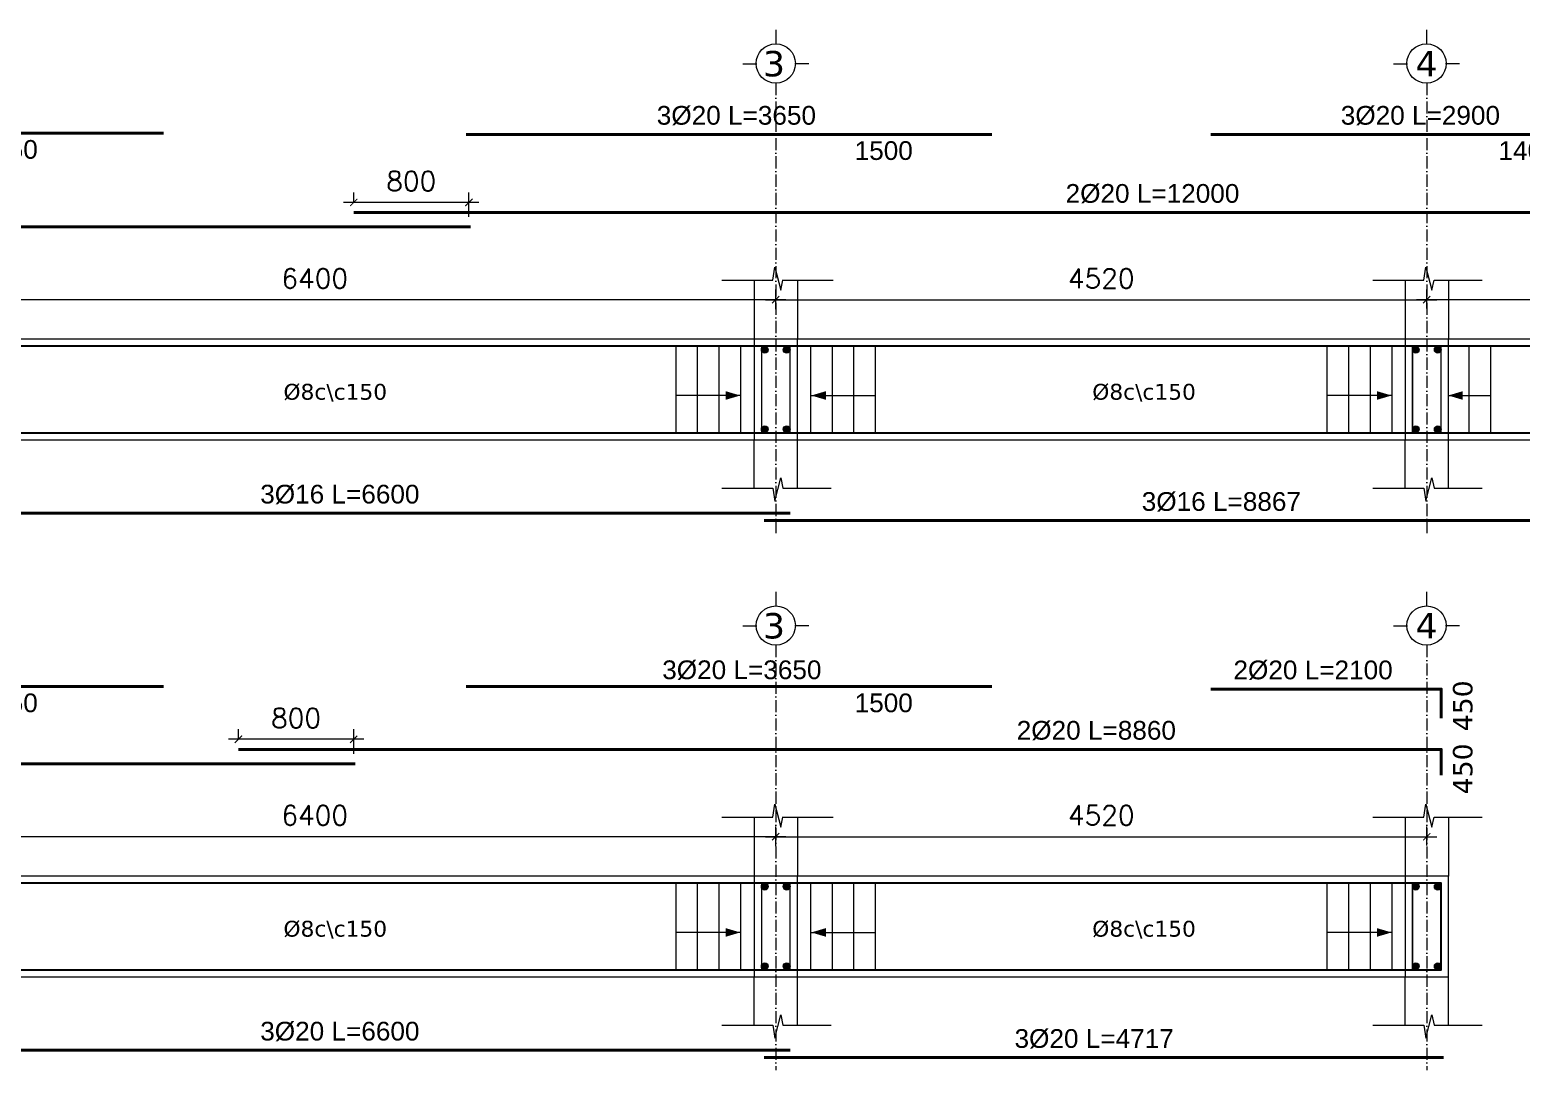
# Model space of a CAD drawing. Header units: inches. Extents: x -17020 to 43805, y -10194 to 123061.
# Drawn here: x -4678 to -3643, y 113224 to 113946 of the extents above; entities that cross this region are included whole.
import ezdxf

# ---------------------------------------------------------------- set-up
doc = ezdxf.new("R2010")
doc.units = ezdxf.units.IN
doc.header["$LTSCALE"] = 0.7
doc.header["$MEASUREMENT"] = 0
doc.linetypes.add('ACAD_ISO10W100', pattern=[18, 12, -3, 0, -3])
doc.layers.get('0').update_dxf_attribs({"lineweight": 13})
doc.layers.get('Defpoints').update_dxf_attribs({"lineweight": 5})
for name, color, linetype, lineweight in [('axis', 254, 'ACAD_ISO10W100', 9), ('BEAM FRAME', 5, 'Continuous', 18), ('COLUMN', 4, 'Continuous', 20), ('elevline', 30, 'Continuous', 20), ('FRAME 070', 5, 'Continuous', 60), ('hatch', 9, 'Continuous', 9), ('renforcment', 141, 'Continuous', 40), ('tex', 3, 'Continuous', 25), ('TEXT', 3, 'Continuous', 25), ('top rein. extension', 50, 'Continuous', 20), ('top renforcment', 7, 'Continuous', 40)]:
    doc.layers.add(name, color=color, linetype=linetype, lineweight=lineweight)
doc.styles.add('100', font='romans.shx', dxfattribs={"height": 13.5})
doc.styles.add('romanc', font='verdana.ttf', dxfattribs={"height": 250})
doc.styles.get("Standard").update_dxf_attribs({"font": 'arial.ttf', "height": 13})
doc.dimstyles.new('100', dxfattribs={"dimtxt": 13.5, "dimasz": 5, "dimexe": 7, "dimexo": 7, "dimgap": 8, "dimtad": 1, "dimdec": 0, "dimlfac": 10, "dimzin": 4, "dimdsep": 46, "dimtxsty": '100', "dimblk": 'ARCHTICK', "dimcen": 0.09, "dimdle": 7, "dimclrd": 1, "dimclre": 8, "dimclrt": 2, "dimadec": 0, "dimazin": 1, "dimtfac": 1, "dimtdec": 0, "dimtix": 1, "dimtofl": 0, "dimtmove": 0, "dimatfit": 3, "dimldrblk": 'ARCHTICK', "dimfxl": 0.18, "dimtolj": 1, "dimtzin": 0, "dimlwd": -1, "dimlwe": -1, "dimarcsym": 0})
doc.dimstyles.get("Standard").update_dxf_attribs({"dimtxt": 13, "dimasz": 5, "dimexe": 0.18, "dimexo": 0.0625, "dimgap": 6, "dimtad": 1, "dimdec": 0, "dimlfac": 10, "dimzin": 0, "dimdsep": 46, "dimtxsty": 'Standard', "dimblk": 'ARCHTICK', "dimcen": 0.09, "dimse1": 1, "dimse2": 1, "dimclrd": 1, "dimclre": 7, "dimclrt": 3, "dimadec": 0, "dimazin": 0, "dimtfac": 1, "dimtdec": 0, "dimtix": 1, "dimtofl": 0, "dimtmove": 0, "dimatfit": 3, "dimldrblk": 'ARCHTICK', "dimfxl": 1, "dimtolj": 1, "dimtzin": 0, "dimarcsym": 0})

# ---------------------------------------------------------------- blocks, each defined once
blk = doc.blocks.new('*D1497')
at = {"layer": 'Defpoints', "color": 0, "transparency": 16777216}
for p in [(-5472.4, 113809.7, -218.4), (-5472.4, 113809.7), (-4372.4, 113809.7, -167.8)]:
    blk.add_point(p, dxfattribs=at)
at = {"layer": 'TEXT', "color": 3, "transparency": 16777216, "insert": (-4924.1, 113822.7), "char_height": 13, "attachment_point": 5}
blk.add_mtext('\\A1;2%%C20 L=11000', dxfattribs=at)
blk = doc.blocks.new('_ArchTick')
at = {"color": 0, "linetype": 'ByBlock', "lineweight": 0, "const_width": 0.15}
blk.add_lwpolyline([(-0.5, -0.5), (0.5, 0.5)], dxfattribs=at)
blk = doc.blocks.new('*D1498')
at = {"color": 8, "transparency": 16777216}
for p, q in [((-4160.4, 113752.6), (-4160.4, 113766.2)), ((-3708.4, 113753.2), (-3708.4, 113766.2))]:
    blk.add_line(p, q, dxfattribs=at)
at = {"color": 1, "transparency": 16777216}
blk.add_line((-4167.4, 113759.2), (-3701.4, 113759.2), dxfattribs=at)
at = {"layer": 'Defpoints', "color": 0, "transparency": 16777216}
for p in [(-3708.4, 113759.2), (-4160.4, 113745.6), (-3708.4, 113746.2)]:
    blk.add_point(p, dxfattribs=at)
at = {"color": 1, "transparency": 16777216, "xscale": 5, "yscale": 5, "zscale": 5, "rotation": 180}
blk.add_blockref('_ArchTick', (-4160.4, 113759.2), dxfattribs=at)
at = {"color": 1, "transparency": 16777216, "xscale": 5, "yscale": 5, "zscale": 5}
blk.add_blockref('_ArchTick', (-3708.4, 113759.2), dxfattribs=at)
at = {"color": 2, "transparency": 16777216, "insert": (-3934.4, 113773.9), "char_height": 13.5, "attachment_point": 5, "style": '100'}
blk.add_mtext('\\A1;4520', dxfattribs=at)
blk = doc.blocks.new('*D1499')
at = {"layer": 'Defpoints', "color": 0, "transparency": 16777216}
for p in [(-4453.4, 113819.7, -157.8), (-4453.4, 113819.7), (-3253.4, 113819.7, -218.5)]:
    blk.add_point(p, dxfattribs=at)
at = {"layer": 'TEXT', "color": 3, "transparency": 16777216, "insert": (-3898.8, 113832.7), "char_height": 13, "attachment_point": 5}
blk.add_mtext('\\A1;2%%C20 L=12000', dxfattribs=at)
blk = doc.blocks.new('*D1507')
at = {"color": 1, "transparency": 16777216}
blk.add_line((-4366.4, 113826.7), (-4460.4, 113826.7), dxfattribs=at)
at = {"color": 8, "transparency": 16777216}
for p, q in [((-4453.4, 113826.7), (-4453.4, 113833.7)), ((-4373.4, 113816.7), (-4373.4, 113833.7))]:
    blk.add_line(p, q, dxfattribs=at)
at = {"layer": 'Defpoints', "color": 0, "transparency": 16777216}
for p in [(-4453.4, 113826.7), (-4453.4, 113819.7), (-4373.4, 113809.7)]:
    blk.add_point(p, dxfattribs=at)
at = {"color": 1, "transparency": 16777216, "xscale": 5, "yscale": 5, "zscale": 5, "rotation": 180}
blk.add_blockref('_ArchTick', (-4453.4, 113826.7), dxfattribs=at)
at = {"color": 1, "transparency": 16777216, "xscale": 5, "yscale": 5, "zscale": 5}
blk.add_blockref('_ArchTick', (-4373.4, 113826.7), dxfattribs=at)
at = {"color": 2, "transparency": 16777216, "insert": (-4413.4, 113841.5), "char_height": 13.5, "attachment_point": 5, "style": '100'}
blk.add_mtext('\\A1;800', dxfattribs=at)
blk = doc.blocks.new('*D1500')
at = {"color": 8, "transparency": 16777216}
for p, q in [((-4800.4, 113750.2), (-4800.4, 113766.2)), ((-4160.4, 113752.6), (-4160.4, 113766.2))]:
    blk.add_line(p, q, dxfattribs=at)
at = {"color": 1, "transparency": 16777216}
blk.add_line((-4153.4, 113759.2), (-4807.4, 113759.2), dxfattribs=at)
at = {"layer": 'Defpoints', "color": 0, "transparency": 16777216}
for p in [(-4800.4, 113759.2), (-4800.4, 113743.2), (-4160.4, 113745.6)]:
    blk.add_point(p, dxfattribs=at)
at = {"color": 1, "transparency": 16777216, "xscale": 5, "yscale": 5, "zscale": 5, "rotation": 180}
blk.add_blockref('_ArchTick', (-4800.4, 113759.2), dxfattribs=at)
at = {"color": 1, "transparency": 16777216, "xscale": 5, "yscale": 5, "zscale": 5}
blk.add_blockref('_ArchTick', (-4160.4, 113759.2), dxfattribs=at)
at = {"color": 2, "transparency": 16777216, "insert": (-4480.4, 113773.9), "char_height": 13.5, "attachment_point": 5, "style": '100'}
blk.add_mtext('\\A1;6400', dxfattribs=at)
blk = doc.blocks.new('*D1503')
at = {"layer": 'Defpoints', "color": 0, "transparency": 16777216}
for p in [(-4810.4, 113611, -13652.7), (-4150.4, 113611, -37100.9), (-4150.4, 113611)]:
    blk.add_point(p, dxfattribs=at)
at = {"layer": 'TEXT', "color": 3, "transparency": 16777216, "insert": (-4463, 113624), "char_height": 13, "attachment_point": 5}
blk.add_mtext('\\A1;3%%C16 L=6600', dxfattribs=at)
blk = doc.blocks.new('*D1504')
at = {"color": 8, "transparency": 16777216}
for p, q in [((-3708.4, 113753), (-3708.4, 113766.2)), ((-3293.3, 113751.6), (-3293.3, 113766.2))]:
    blk.add_line(p, q, dxfattribs=at)
at = {"color": 1, "transparency": 16777216}
blk.add_line((-3286.3, 113759.2), (-3715.4, 113759.2), dxfattribs=at)
at = {"layer": 'Defpoints', "color": 0, "transparency": 16777216}
for p in [(-3708.4, 113759.2), (-3708.4, 113746), (-3293.3, 113744.6)]:
    blk.add_point(p, dxfattribs=at)
at = {"color": 1, "transparency": 16777216, "xscale": 5, "yscale": 5, "zscale": 5, "rotation": 180}
blk.add_blockref('_ArchTick', (-3708.4, 113759.2), dxfattribs=at)
at = {"color": 1, "transparency": 16777216, "xscale": 5, "yscale": 5, "zscale": 5}
blk.add_blockref('_ArchTick', (-3293.3, 113759.2), dxfattribs=at)
at = {"color": 2, "transparency": 16777216, "insert": (-3493.5, 113773.9), "char_height": 13.5, "attachment_point": 5, "style": '100'}
blk.add_mtext('\\A1;4150', dxfattribs=at)
blk = doc.blocks.new('*D1506')
at = {"layer": 'Defpoints', "color": 0, "transparency": 16777216}
for p in [(-4168.4, 113605.9, -13652.7), (-3281.6, 113605.9, -37100.9), (-3281.6, 113605.9)]:
    blk.add_point(p, dxfattribs=at)
at = {"layer": 'TEXT', "color": 3, "transparency": 16777216, "insert": (-3851, 113618.9), "char_height": 13, "attachment_point": 5}
blk.add_mtext('\\A1;3%%C16 L=8867', dxfattribs=at)
blk = doc.blocks.new('*D1508')
at = {"layer": 'Defpoints', "color": 0, "transparency": 16777216}
for p in [(-4950.4, 113874.7, -203.1), (-4950.4, 113874.7), (-4585.4, 113874.7, -189.9)]:
    blk.add_point(p, dxfattribs=at)
at = {"layer": 'TEXT', "color": 3, "transparency": 16777216, "insert": (-4746, 113887.7), "char_height": 13, "attachment_point": 5}
blk.add_mtext('\\A1;3%%C20 L=3650', dxfattribs=at)
blk = doc.blocks.new('*D1509')
at = {"layer": 'Defpoints', "color": 0, "transparency": 16777216}
for p in [(-4800.4, 113873.2), (-4585.4, 113873.2), (-4585.4, 113850.8)]:
    blk.add_point(p, dxfattribs=at)
at = {"layer": 'TEXT', "color": 3, "transparency": 16777216, "insert": (-4692.9, 113863.4), "char_height": 13, "attachment_point": 5}
blk.add_mtext('\\A1;2150', dxfattribs=at)
blk = doc.blocks.new('*D1510')
at = {"layer": 'Defpoints', "color": 0, "transparency": 16777216}
for p in [(-4375.4, 113873.9, -203.1), (-4375.4, 113873.9), (-4010.4, 113873.9, -189.9)]:
    blk.add_point(p, dxfattribs=at)
at = {"layer": 'TEXT', "color": 3, "transparency": 16777216, "insert": (-4187.7, 113886.9), "char_height": 13, "attachment_point": 5}
blk.add_mtext('\\A1;3%%C20 L=3650', dxfattribs=at)
blk = doc.blocks.new('*D1511')
at = {"layer": 'Defpoints', "color": 0, "transparency": 16777216}
for p in [(-4160.4, 113872.3), (-4010.4, 113872.3), (-4010.4, 113849.9)]:
    blk.add_point(p, dxfattribs=at)
at = {"layer": 'TEXT', "color": 3, "transparency": 16777216, "insert": (-4085.4, 113862.6), "char_height": 13, "attachment_point": 5}
blk.add_mtext('\\A1;1500', dxfattribs=at)
blk = doc.blocks.new('*D1512')
at = {"layer": 'Defpoints', "color": 0, "transparency": 16777216}
for p in [(-3858.4, 113873.9, -203.1), (-3858.4, 113873.9), (-3568.4, 113873.9, -189.9)]:
    blk.add_point(p, dxfattribs=at)
at = {"layer": 'TEXT', "color": 3, "transparency": 16777216, "insert": (-3712.8, 113886.9), "char_height": 13, "attachment_point": 5}
blk.add_mtext('\\A1;3%%C20 L=2900', dxfattribs=at)
blk = doc.blocks.new('*D1513')
at = {"layer": 'Defpoints', "color": 0, "transparency": 16777216}
for p in [(-3708.4, 113872.3), (-3568.4, 113872.3), (-3568.4, 113849.9)]:
    blk.add_point(p, dxfattribs=at)
at = {"layer": 'TEXT', "color": 3, "transparency": 16777216, "insert": (-3638.4, 113862.6), "char_height": 13, "attachment_point": 5}
blk.add_mtext('\\A1;1400', dxfattribs=at)
blk = doc.blocks.new('*D1526')
at = {"layer": 'Defpoints', "color": 0, "transparency": 16777216}
for p in [(-5502.4, 113437.1, -218.4), (-5502.4, 113437.1), (-4452.4, 113437.1, -167.8)]:
    blk.add_point(p, dxfattribs=at)
at = {"layer": 'TEXT', "color": 3, "transparency": 16777216, "insert": (-5034.1, 113450.1), "char_height": 13, "attachment_point": 5}
blk.add_mtext('\\A1;2%%C20 L=10500', dxfattribs=at)
blk = doc.blocks.new('*D1527')
at = {"color": 8, "transparency": 16777216}
for p, q in [((-4160.4, 113379.9), (-4160.4, 113393.5)), ((-3708.4, 113380.5), (-3708.4, 113393.5))]:
    blk.add_line(p, q, dxfattribs=at)
at = {"color": 1, "transparency": 16777216}
blk.add_line((-4167.4, 113386.5), (-3701.4, 113386.5), dxfattribs=at)
at = {"layer": 'Defpoints', "color": 0, "transparency": 16777216}
for p in [(-3708.4, 113386.5), (-4160.4, 113372.9), (-3708.4, 113373.5)]:
    blk.add_point(p, dxfattribs=at)
at = {"color": 1, "transparency": 16777216, "xscale": 5, "yscale": 5, "zscale": 5, "rotation": 180}
blk.add_blockref('_ArchTick', (-4160.4, 113386.5), dxfattribs=at)
at = {"color": 1, "transparency": 16777216, "xscale": 5, "yscale": 5, "zscale": 5}
blk.add_blockref('_ArchTick', (-3708.4, 113386.5), dxfattribs=at)
at = {"color": 2, "transparency": 16777216, "insert": (-3934.4, 113401.3), "char_height": 13.5, "attachment_point": 5, "style": '100'}
blk.add_mtext('\\A1;4520', dxfattribs=at)
blk = doc.blocks.new('*D1528')
at = {"layer": 'Defpoints', "color": 0, "transparency": 16777216}
for p in [(-4533.4, 113447.1, -157.8), (-4533.4, 113447.1), (-3647.4, 113447.1, -218.5)]:
    blk.add_point(p, dxfattribs=at)
at = {"layer": 'TEXT', "color": 3, "transparency": 16777216, "insert": (-3937.8, 113460.1), "char_height": 13, "attachment_point": 5}
blk.add_mtext('\\A1;2%%C20 L=8860', dxfattribs=at)
blk = doc.blocks.new('*D1537')
at = {"color": 1, "transparency": 16777216}
blk.add_line((-4446.4, 113454.1), (-4540.4, 113454.1), dxfattribs=at)
at = {"color": 8, "transparency": 16777216}
for p, q in [((-4533.4, 113454.1), (-4533.4, 113461.1)), ((-4453.4, 113444.1), (-4453.4, 113461.1))]:
    blk.add_line(p, q, dxfattribs=at)
at = {"layer": 'Defpoints', "color": 0, "transparency": 16777216}
for p in [(-4533.4, 113454.1), (-4533.4, 113447.1), (-4453.4, 113437.1)]:
    blk.add_point(p, dxfattribs=at)
at = {"color": 1, "transparency": 16777216, "xscale": 5, "yscale": 5, "zscale": 5, "rotation": 180}
blk.add_blockref('_ArchTick', (-4533.4, 113454.1), dxfattribs=at)
at = {"color": 1, "transparency": 16777216, "xscale": 5, "yscale": 5, "zscale": 5}
blk.add_blockref('_ArchTick', (-4453.4, 113454.1), dxfattribs=at)
at = {"color": 2, "transparency": 16777216, "insert": (-4493.4, 113468.8), "char_height": 13.5, "attachment_point": 5, "style": '100'}
blk.add_mtext('\\A1;800', dxfattribs=at)
blk = doc.blocks.new('*D1529')
at = {"color": 8, "transparency": 16777216}
for p, q in [((-4800.4, 113377.6), (-4800.4, 113393.5)), ((-4160.4, 113379.9), (-4160.4, 113393.5))]:
    blk.add_line(p, q, dxfattribs=at)
at = {"color": 1, "transparency": 16777216}
blk.add_line((-4153.4, 113386.5), (-4807.4, 113386.5), dxfattribs=at)
at = {"layer": 'Defpoints', "color": 0, "transparency": 16777216}
for p in [(-4800.4, 113386.5), (-4800.4, 113370.6), (-4160.4, 113372.9)]:
    blk.add_point(p, dxfattribs=at)
at = {"color": 1, "transparency": 16777216, "xscale": 5, "yscale": 5, "zscale": 5, "rotation": 180}
blk.add_blockref('_ArchTick', (-4800.4, 113386.5), dxfattribs=at)
at = {"color": 1, "transparency": 16777216, "xscale": 5, "yscale": 5, "zscale": 5}
blk.add_blockref('_ArchTick', (-4160.4, 113386.5), dxfattribs=at)
at = {"color": 2, "transparency": 16777216, "insert": (-4480.4, 113401.3), "char_height": 13.5, "attachment_point": 5, "style": '100'}
blk.add_mtext('\\A1;6400', dxfattribs=at)
blk = doc.blocks.new('*D1533')
at = {"layer": 'Defpoints', "color": 0, "transparency": 16777216}
for p in [(-4810.4, 113238.3, -13652.7), (-4150.4, 113238.3, -37100.9), (-4150.4, 113238.3)]:
    blk.add_point(p, dxfattribs=at)
at = {"layer": 'TEXT', "color": 3, "transparency": 16777216, "insert": (-4463, 113251.3), "char_height": 13, "attachment_point": 5}
blk.add_mtext('\\A1;3%%C20 L=6600', dxfattribs=at)
blk = doc.blocks.new('*D1535')
at = {"layer": 'Defpoints', "color": 0, "transparency": 16777216}
for p in [(-4168.4, 113233.2, -13652.7), (-3696.7, 113233.2, -37100.9), (-3696.7, 113233.2)]:
    blk.add_point(p, dxfattribs=at)
at = {"layer": 'TEXT', "color": 3, "transparency": 16777216, "insert": (-3939.3, 113246.2), "char_height": 13, "attachment_point": 5}
blk.add_mtext('\\A1;3%%C20 L=4717', dxfattribs=at)
blk = doc.blocks.new('*D1536')
at = {"layer": 'Defpoints', "color": 0, "transparency": 16777216}
for p in [(-3858.4, 113489, -209.5), (-3648.4, 113489, -218.4), (-3648.4, 113489)]:
    blk.add_point(p, dxfattribs=at)
at = {"layer": 'TEXT', "color": 3, "transparency": 16777216, "insert": (-3787.3, 113502), "char_height": 13, "attachment_point": 5}
blk.add_mtext('\\A1;2%%C20 L=2100', dxfattribs=at)
blk = doc.blocks.new('*D1538')
at = {"layer": 'Defpoints', "color": 0, "transparency": 16777216}
for p in [(-4950.4, 113490.7, -203.1), (-4950.4, 113489.1), (-4585.4, 113490.7, -189.9)]:
    blk.add_point(p, dxfattribs=at)
at = {"layer": 'TEXT', "color": 3, "transparency": 16777216, "insert": (-4764.3, 113502.1), "char_height": 13, "attachment_point": 5}
blk.add_mtext('\\A1;3%%C20 L=3650', dxfattribs=at)
blk = doc.blocks.new('*D1539')
at = {"layer": 'Defpoints', "color": 0, "transparency": 16777216}
for p in [(-4800.4, 113489.1), (-4585.4, 113489.1), (-4585.4, 113466.7)]:
    blk.add_point(p, dxfattribs=at)
at = {"layer": 'TEXT', "color": 3, "transparency": 16777216, "insert": (-4692.9, 113479.3), "char_height": 13, "attachment_point": 5}
blk.add_mtext('\\A1;2150', dxfattribs=at)
blk = doc.blocks.new('*D1540')
at = {"layer": 'Defpoints', "color": 0, "transparency": 16777216}
for p in [(-4375.4, 113490.7, -203.1), (-4375.4, 113489.1), (-4010.4, 113490.7, -189.9)]:
    blk.add_point(p, dxfattribs=at)
at = {"layer": 'TEXT', "color": 3, "transparency": 16777216, "insert": (-4183.9, 113502.1), "char_height": 13, "attachment_point": 5}
blk.add_mtext('\\A1;3%%C20 L=3650', dxfattribs=at)
blk = doc.blocks.new('*D1541')
at = {"layer": 'Defpoints', "color": 0, "transparency": 16777216}
for p in [(-4160.4, 113489.1), (-4010.4, 113489.1), (-4010.4, 113466.7)]:
    blk.add_point(p, dxfattribs=at)
at = {"layer": 'TEXT', "color": 3, "transparency": 16777216, "insert": (-4085.4, 113479.3), "char_height": 13, "attachment_point": 5}
blk.add_mtext('\\A1;1500', dxfattribs=at)

msp = doc.modelspace()

# ---------------------------------------------------------------- hatches: boundary and pattern name
at = {"layer": 'elevline'}
for points in [[(-4165.6, 113724.48, 1), (-4170.35, 113724.48, 1)], [(-4155.11, 113724.48, -1), (-4150.35, 113724.48, -1)], [(-3713.6, 113724.48, 1), (-3718.35, 113724.48, 1)], [(-3703.11, 113724.48, -1), (-3698.35, 113724.48, -1)], [(-4165.6, 113669.24, -1), (-4170.35, 113669.24, -1)], [(-4155.11, 113669.24, 1), (-4150.35, 113669.24, 1)], [(-3713.6, 113669.24, -1), (-3718.35, 113669.24, -1)], [(-3703.11, 113669.24, 1), (-3698.35, 113669.24, 1)], [(-4165.6, 113351.83, 1), (-4170.35, 113351.83, 1)], [(-4155.11, 113351.83, -1), (-4150.35, 113351.83, -1)], [(-3713.6, 113351.83, 1), (-3718.35, 113351.83, 1)], [(-3703.11, 113351.83, -1), (-3698.35, 113351.83, -1)], [(-4165.6, 113296.59, -1), (-4170.35, 113296.59, -1)], [(-4155.11, 113296.59, 1), (-4150.35, 113296.59, 1)], [(-3713.6, 113296.59, -1), (-3718.35, 113296.59, -1)], [(-3703.11, 113296.59, 1), (-3698.35, 113296.59, 1)]]:
    msp.add_hatch(color=256, dxfattribs=at).paths.add_polyline_path(points)

# ---------------------------------------------------------------- linework, layer by layer
at = {"layer": 'axis'}
for p, q in [((-4160.35, 113909.51), (-4160.35, 113597.12)), ((-3708.35, 113909.51), (-3708.35, 113597.12)), ((-4160.35, 113519.4, -217.91), (-4160.35, 113224.47, -217.91)), ((-3708.35, 113519.4, -217.91), (-3708.35, 113224.47, -217.91))]:
    msp.add_line(p, q, dxfattribs=at)
at = {"layer": 'BEAM FRAME', "elevation": 217.91}
msp.add_lwpolyline([(-5427.35, 113661.86), (-3278.32, 113661.86), (-3278.32, 113731.86), (-5427.35, 113731.86)], close=True, dxfattribs=at)
at = {"layer": 'BEAM FRAME'}
msp.add_lwpolyline([(-5457.35, 113289.21), (-3693.35, 113289.21), (-3693.35, 113359.21), (-5457.35, 113359.21)], close=True, dxfattribs=at)
at = {"layer": 'COLUMN', "lineweight": 20}
for p, q in [((-4175.35, 113772.78, 217.91), (-4175.35, 113731.86, 217.91)), ((-4145.35, 113772.78, 217.91), (-4145.35, 113731.86, 217.91)), ((-3723.35, 113772.78, 217.91), (-3723.35, 113731.86, 217.91)), ((-3693.35, 113772.78, 217.91), (-3693.35, 113731.86, 217.91)), ((-4175.35, 113628.43, 217.91), (-4175.35, 113661.86, 217.91)), ((-4145.35, 113628.43, 217.91), (-4145.35, 113661.86, 217.91)), ((-3723.35, 113628.43, 217.91), (-3723.35, 113661.86, 217.91)), ((-3693.35, 113628.43, 217.91), (-3693.35, 113661.86, 217.91)), ((-4175.35, 113400.14), (-4175.35, 113359.21)), ((-4145.35, 113400.14), (-4145.35, 113359.21)), ((-3723.35, 113400.14), (-3723.35, 113359.21)), ((-3693.35, 113400.14), (-3693.35, 113359.21)), ((-4175.35, 113255.79), (-4175.35, 113289.21)), ((-4145.35, 113255.79), (-4145.35, 113289.21)), ((-3723.35, 113255.79), (-3723.35, 113289.21)), ((-3693.35, 113255.79), (-3693.35, 113289.21))]:
    msp.add_line(p, q, dxfattribs=at)
at = {"layer": 'elevline'}
for p, q in [((-4229.62, 113666.86), (-4229.62, 113726.86)), ((-4214.62, 113666.86), (-4214.62, 113726.86)), ((-4199.62, 113666.86), (-4199.62, 113726.86)), ((-4184.67, 113666.86), (-4184.67, 113726.86)), ((-4136.04, 113666.86), (-4136.04, 113726.86)), ((-4121.08, 113666.86), (-4121.08, 113726.86)), ((-4106.08, 113666.86), (-4106.08, 113726.86)), ((-4091.08, 113666.86), (-4091.08, 113726.86)), ((-3777.42, 113666.86), (-3777.42, 113726.86)), ((-3762.42, 113666.86), (-3762.42, 113726.86)), ((-3747.42, 113666.86), (-3747.42, 113726.86)), ((-3732.47, 113666.86), (-3732.47, 113726.86)), ((-3718.39, 113666.86), (-3718.39, 113726.86)), ((-3678.86, 113666.86), (-3678.86, 113726.86)), ((-3663.86, 113666.86), (-3663.86, 113726.86)), ((-4229.62, 113294.21, -217.91), (-4229.62, 113354.21, -217.91)), ((-4214.62, 113294.21, -217.91), (-4214.62, 113354.21, -217.91)), ((-4199.62, 113294.21, -217.91), (-4199.62, 113354.21, -217.91)), ((-4184.67, 113294.21, -217.91), (-4184.67, 113354.21, -217.91)), ((-4136.04, 113294.21, -217.91), (-4136.04, 113354.21, -217.91)), ((-4121.08, 113294.21, -217.91), (-4121.08, 113354.21, -217.91)), ((-4106.08, 113294.21, -217.91), (-4106.08, 113354.21, -217.91)), ((-4091.08, 113294.21, -217.91), (-4091.08, 113354.21, -217.91)), ((-3777.42, 113294.21, -217.91), (-3777.42, 113354.21, -217.91)), ((-3762.42, 113294.21, -217.91), (-3762.42, 113354.21, -217.91)), ((-3747.42, 113294.21, -217.91), (-3747.42, 113354.21, -217.91)), ((-3732.47, 113294.21, -217.91), (-3732.47, 113354.21, -217.91)), ((-3718.39, 113294.21, -217.91), (-3718.39, 113354.21, -217.91))]:
    msp.add_line(p, q, dxfattribs=at)
for centre in [(-4167.98, 113724.48), (-4152.73, 113724.48), (-3715.98, 113724.48), (-3700.73, 113724.48), (-4167.98, 113669.24), (-4152.73, 113669.24), (-3715.98, 113669.24), (-3700.73, 113669.24), (-4167.98, 113351.83, -217.91), (-4152.73, 113351.83, -217.91), (-3715.98, 113351.83, -217.91), (-3700.73, 113351.83, -217.91), (-4167.98, 113296.59, -217.91), (-4152.73, 113296.59, -217.91), (-3715.98, 113296.59, -217.91), (-3700.73, 113296.59, -217.91)]:
    msp.add_circle(centre, 2.38, dxfattribs=at)
at = {"layer": 'FRAME 070', "lineweight": 20}
for p, q in [((-4197.74, 113772.78, 217.91), (-4162.39, 113772.78, 217.91)), ((-4162.39, 113772.78, 217.91), (-4161.04, 113781.79, 217.91)), ((-4161.04, 113781.79, 217.91), (-4156.85, 113765.71, 217.91)), ((-4156.85, 113765.71, 217.91), (-4155.35, 113772.78, 217.91)), ((-4155.83, 113772.78, 217.91), (-4120.47, 113772.78, 217.91)), ((-3745.74, 113772.78, 217.91), (-3710.39, 113772.78, 217.91)), ((-3710.39, 113772.78, 217.91), (-3709.04, 113781.79, 217.91)), ((-3709.04, 113781.79, 217.91), (-3704.85, 113765.71, 217.91)), ((-3704.85, 113765.71, 217.91), (-3703.35, 113772.78, 217.91)), ((-3703.35, 113772.78, 217.91), (-3669.96, 113772.78, 217.91)), ((-4197.74, 113628.43, 217.91), (-4162.39, 113628.43, 217.91)), ((-4162.39, 113628.43, 217.91), (-4161.04, 113619.43, 217.91)), ((-4161.04, 113619.43, 217.91), (-4156.85, 113635.51, 217.91)), ((-4156.85, 113635.51, 217.91), (-4155.35, 113628.43, 217.91)), ((-4155.35, 113628.43, 217.91), (-4121.96, 113628.43, 217.91)), ((-3745.74, 113628.43, 217.91), (-3710.39, 113628.43, 217.91)), ((-3710.39, 113628.43, 217.91), (-3709.04, 113619.43, 217.91)), ((-3709.04, 113619.43, 217.91), (-3704.85, 113635.51, 217.91)), ((-3704.85, 113635.51, 217.91), (-3703.35, 113628.43, 217.91)), ((-3703.35, 113628.43, 217.91), (-3669.96, 113628.43, 217.91)), ((-4197.74, 113400.14), (-4162.39, 113400.14)), ((-4162.39, 113400.14), (-4161.04, 113409.14)), ((-4161.04, 113409.14), (-4156.85, 113393.06)), ((-4156.85, 113393.06), (-4155.35, 113400.14)), ((-4155.83, 113400.14), (-4120.47, 113400.14)), ((-3745.74, 113400.14), (-3710.39, 113400.14)), ((-3710.39, 113400.14), (-3709.04, 113409.14)), ((-3709.04, 113409.14), (-3704.85, 113393.06)), ((-3704.85, 113393.06), (-3703.35, 113400.14)), ((-3703.35, 113400.14), (-3669.96, 113400.14)), ((-4197.74, 113255.79), (-4162.39, 113255.79)), ((-4162.39, 113255.79), (-4161.04, 113246.79)), ((-4161.04, 113246.79), (-4156.85, 113262.86)), ((-4156.85, 113262.86), (-4155.35, 113255.79)), ((-4155.35, 113255.79), (-4121.96, 113255.79)), ((-3745.74, 113255.79), (-3710.39, 113255.79)), ((-3710.39, 113255.79), (-3709.04, 113246.79)), ((-3709.04, 113246.79), (-3704.85, 113262.86)), ((-3704.85, 113262.86), (-3703.35, 113255.79)), ((-3703.35, 113255.79), (-3669.96, 113255.79))]:
    msp.add_line(p, q, dxfattribs=at)
at = {"layer": 'FRAME 070', "lineweight": 15}
for points in [[(-4175.35, 113661.86), (-4145.35, 113661.86), (-4145.35, 113731.86), (-4175.35, 113731.86)], [(-3723.35, 113661.86), (-3693.35, 113661.86), (-3693.35, 113731.86), (-3723.35, 113731.86)]]:
    msp.add_lwpolyline(points, close=True, dxfattribs=at)
at = {"layer": 'FRAME 070', "lineweight": 15, "elevation": -217.91}
for points in [[(-4175.35, 113289.21), (-4145.35, 113289.21), (-4145.35, 113359.21), (-4175.35, 113359.21)], [(-3723.35, 113289.21), (-3693.35, 113289.21), (-3693.35, 113359.21), (-3723.35, 113359.21)]]:
    msp.add_lwpolyline(points, close=True, dxfattribs=at)
at = {"layer": 'hatch'}
for p, q in [((-4160.35, 113946.48), (-4160.35, 113936.75)), ((-3708.55, 113946.48), (-3708.55, 113936.74)), ((-4183.28, 113923), (-4173.54, 113923)), ((-4137.43, 113923), (-4147.16, 113923)), ((-3731.48, 113923), (-3721.74, 113923)), ((-3685.63, 113923), (-3695.36, 113923)), ((-4160.35, 113556.38, -217.91), (-4160.35, 113546.64, -217.91)), ((-3708.55, 113556.38, -217.91), (-3708.55, 113546.64, -217.91)), ((-4183.28, 113532.9, -217.91), (-4173.54, 113532.9, -217.91)), ((-4137.43, 113532.9, -217.91), (-4147.16, 113532.9, -217.91)), ((-3731.48, 113532.9, -217.91), (-3721.74, 113532.9, -217.91)), ((-3685.63, 113532.9, -217.91), (-3695.36, 113532.9, -217.91))]:
    msp.add_line(p, q, dxfattribs=at)
for centre in [(-4160.35, 113923.13), (-3708.55, 113923.12), (-4160.35, 113533.02, -217.91), (-3708.55, 113533.02, -217.91)]:
    msp.add_circle(centre, 13.62, dxfattribs=at)
at = {"layer": 'renforcment', "lineweight": -2, "elevation": 217.91}
msp.add_lwpolyline([(-5422.35, 113666.86), (-3283.32, 113666.86), (-3283.32, 113726.86), (-5422.35, 113726.86)], close=True, dxfattribs=at)
at = {"layer": 'renforcment', "lineweight": -2}
msp.add_lwpolyline([(-5452.35, 113294.21), (-3698.35, 113294.21), (-3698.35, 113354.21), (-5452.35, 113354.21)], close=True, dxfattribs=at)
at = {"layer": 'top rein. extension'}
for p, q in [((-4184.67, 113692.7), (-4229.62, 113692.7)), ((-4136.04, 113692.7), (-4091.08, 113692.7)), ((-3732.47, 113692.7), (-3777.42, 113692.7)), ((-3693.82, 113692.7), (-3663.86, 113692.7)), ((-4184.67, 113320.05, -217.91), (-4229.62, 113320.05, -217.91)), ((-4136.04, 113320.05, -217.91), (-4091.08, 113320.05, -217.91)), ((-3732.47, 113320.05, -217.91), (-3777.42, 113320.05, -217.91))]:
    msp.add_line(p, q, dxfattribs=at)
for points in [[(-4195.14, 113695.7), (-4185.01, 113692.7), (-4195.14, 113689.7)], [(-4125.57, 113695.7), (-4135.69, 113692.7), (-4125.57, 113689.7)], [(-3742.94, 113695.7), (-3732.81, 113692.7), (-3742.94, 113689.7)], [(-3683.35, 113695.7), (-3693.47, 113692.7), (-3683.35, 113689.7)], [(-4195.14, 113323.05, -217.91), (-4185.01, 113320.05, -217.91), (-4195.14, 113317.05, -217.91)], [(-4125.57, 113323.05, -217.91), (-4135.69, 113320.05, -217.91), (-4125.57, 113317.05, -217.91)], [(-3742.94, 113323.05, -217.91), (-3732.81, 113320.05, -217.91), (-3742.94, 113317.05, -217.91)]]:
    msp.add_solid(points, dxfattribs=at)
at = {"layer": 'top renforcment'}
for p, q in [((-4150.35, 113610.98), (-4810.35, 113610.98)), ((-3281.62, 113605.86), (-4168.35, 113605.86)), ((-4150.35, 113238.34, -217.91), (-4810.35, 113238.34, -217.91)), ((-3696.65, 113233.22, -217.91), (-4168.35, 113233.22, -217.91))]:
    msp.add_line(p, q, dxfattribs=at)
for points in [[(-4950.35, 113874.75), (-4585.35, 113874.75)], [(-4375.35, 113873.89), (-4010.35, 113873.89)], [(-3858.35, 113873.89), (-3568.35, 113873.89)], [(-4453.38, 113819.73), (-3283.32, 113819.73), (-3283.32, 113801.84)], [(-5422.35, 113789.46), (-5422.35, 113809.73), (-4372.38, 113809.73)]]:
    msp.add_lwpolyline(points, dxfattribs=at)
at = {"layer": 'top renforcment', "lineweight": 15}
for points in [[(-4170.35, 113666.86), (-4150.35, 113666.86), (-4150.35, 113726.86), (-4170.35, 113726.86)], [(-3718.35, 113666.86), (-3698.35, 113666.86), (-3698.35, 113726.86), (-3718.35, 113726.86)]]:
    msp.add_lwpolyline(points, close=True, dxfattribs=at)
at = {"layer": 'top renforcment', "elevation": -217.91}
for points in [[(-4950.35, 113490.66), (-4585.35, 113490.66)], [(-4375.35, 113490.66), (-4010.35, 113490.66)], [(-3698.35, 113468.72), (-3698.35, 113489), (-3858.35, 113489)], [(-4533.38, 113447.09), (-3698.35, 113447.09), (-3698.35, 113429.2)], [(-5452.35, 113416.81), (-5452.35, 113437.09), (-4452.38, 113437.09)]]:
    msp.add_lwpolyline(points, dxfattribs=at)
at = {"layer": 'top renforcment', "lineweight": 15, "elevation": -217.91}
for points in [[(-4170.35, 113294.21), (-4150.35, 113294.21), (-4150.35, 113354.21), (-4170.35, 113354.21)], [(-3718.35, 113294.21), (-3698.35, 113294.21), (-3698.35, 113354.21), (-3718.35, 113354.21)]]:
    msp.add_lwpolyline(points, close=True, dxfattribs=at)

# ---------------------------------------------------------------- texts
at = {"layer": 'tex', "style": 'romanc'}
for p in [(-4502.16, 113689.79, -33436.19), (-3940.64, 113689.79, -33436.19), (-4502.16, 113317.14, -33654.09), (-3940.64, 113317.14, -33654.09)]:
    msp.add_text('%%C8c\\c150', height=11, dxfattribs=at).set_placement(p)
at = {"layer": 'TEXT', "style": 'romanc'}
for s, p in [('3', (-4169.3, 113914.2)), ('4', (-3716.16, 113914.2)), ('3', (-4169.3, 113524.1, -217.91)), ('4', (-3716.16, 113524.1, -217.91))]:
    msp.add_text(s, height=17.6, dxfattribs=at).set_placement(p)
for p in [(-3676.68, 113459.66, -73392.95), (-3676.68, 113415.91, -73392.95)]:
    msp.add_text('450', height=13.5, rotation=90, dxfattribs=at).set_placement(p)

# ---------------------------------------------------------------- dimensions: what is measured, and where the dimension line sits
for base, p1, p2, picture, middle in [((-4453.38, 113826.73), (-4373.38, 113809.73), (-4453.38, 113819.73), '*D1507', (-4413.38, 113841.48)), ((-4533.38, 113454.09, -217.91), (-4453.38, 113437.09, -217.91), (-4533.38, 113447.09, -217.91), '*D1537', (-4493.38, 113468.84, -217.91))]:
    dim = msp.add_linear_dim(base=base, p1=p1, p2=p2, dimstyle='100')
    dim.commit()
    dim.dimension.update_dxf_attribs({"geometry": picture, "text_midpoint": middle})
for base, p1, p2, picture, middle in [((-4800.35, 113759.15), (-4160.35, 113745.56), (-4800.35, 113743.24), '*D1500', (-4480.35, 113759.15)), ((-3708.35, 113759.15), (-3293.32, 113744.58), (-3708.35, 113746.04), '*D1504', (-3493.54, 113759.15)), ((-4800.35, 113386.51, -217.91), (-4160.35, 113372.92, -217.91), (-4800.35, 113370.6, -217.91), '*D1529', (-4480.35, 113386.51, -217.91))]:
    dim = msp.add_linear_dim(base=base, p1=p1, p2=p2, angle=180, dimstyle='100')
    dim.commit()
    dim.dimension.update_dxf_attribs({"geometry": picture, "text_midpoint": middle, "dimtype": 160})
for base, p1, p2, picture, middle in [((-3708.35, 113759.15), (-4160.35, 113745.56), (-3708.35, 113746.16), '*D1498', (-3934.35, 113759.15)), ((-3708.35, 113386.51, -217.91), (-4160.35, 113372.92, -217.91), (-3708.35, 113373.51, -217.91), '*D1527', (-3934.35, 113386.51, -217.91))]:
    dim = msp.add_linear_dim(base=base, p1=p1, p2=p2, dimstyle='100')
    dim.commit()
    dim.dimension.update_dxf_attribs({"geometry": picture, "text_midpoint": middle, "dimtype": 160})
at = {"layer": 'TEXT'}
for base, p1, p2, angle, text, picture, middle in [((-4950.35, 113874.75), (-4585.35, 113874.75, -189.88), (-4950.35, 113874.75, -203.15), 180, '3%%C20 L=<>', '*D1508', (-4746.02, 113874.75)), ((-4375.35, 113873.89), (-4010.35, 113873.89, -189.88), (-4375.35, 113873.89, -203.15), 180, '3%%C20 L=<>', '*D1510', (-4187.69, 113873.89)), ((-3858.35, 113873.89), (-3568.35, 113873.89, -189.88), (-3858.35, 113873.89, -203.15), 180, '3%%C20 L=<>', '*D1512', (-3712.79, 113873.89)), ((-4453.38, 113819.73), (-3253.42, 113819.73, -218.54), (-4453.38, 113819.73, -157.78), 180, '2%%C20 L=<>', '*D1499', (-3898.76, 113819.73)), ((-5472.35, 113809.73), (-4372.38, 113809.73, -167.76), (-5472.35, 113809.73, -218.39), 180, '2%%C20 L=<>', '*D1497', (-4924.1, 113809.73)), ((-4150.35, 113610.98, 12366.96), (-4810.35, 113610.98, -1285.72), (-4150.35, 113610.98, -24733.92), 0, '3%%C16 L=<>', '*D1503', (-4462.97, 113610.98, 12366.96)), ((-3281.62, 113605.86, 12366.96), (-4168.35, 113605.86, -1285.72), (-3281.62, 113605.86, -24733.92), 0, '3%%C16 L=<>', '*D1506', (-3851.01, 113605.86, 12366.96)), ((-4950.35, 113489.11, -217.91), (-4585.35, 113490.66, -407.78), (-4950.35, 113490.66, -421.05), 180, '3%%C20 L=<>', '*D1538', (-4764.31, 113489.11, -217.91)), ((-4375.35, 113489.11, -217.91), (-4010.35, 113490.66, -407.78), (-4375.35, 113490.66, -421.05), 180, '3%%C20 L=<>', '*D1540', (-4183.86, 113489.11, -217.91)), ((-3648.35, 113489, -217.91), (-3858.35, 113489, -427.45), (-3648.35, 113489, -436.29), 0, '2%%C20 L=<>', '*D1536', (-3787.25, 113489, -217.91)), ((-4533.38, 113447.09, -217.91), (-3647.35, 113447.09, -436.45), (-4533.38, 113447.09, -375.69), 180, '2%%C20 L=<>', '*D1528', (-3937.75, 113447.09, -217.91)), ((-5502.35, 113437.09, -217.91), (-4452.38, 113437.09, -385.67), (-5502.35, 113437.09, -436.29), 180, '2%%C20 L=<>', '*D1526', (-5034.1, 113437.09, -217.91)), ((-4150.35, 113238.34, 12149.06), (-4810.35, 113238.34, -1503.63), (-4150.35, 113238.34, -24951.83), 0, '3%%C20 L=<>', '*D1533', (-4462.97, 113238.34, 12149.06)), ((-3696.65, 113233.22, 12149.06), (-4168.35, 113233.22, -1503.63), (-3696.65, 113233.22, -24951.83), 0, '3%%C20 L=<>', '*D1535', (-3939.3, 113233.22, 12149.06))]:
    dim = msp.add_linear_dim(base=base, p1=p1, p2=p2, angle=angle, text=text, dimstyle='Standard', override={"dimsd1": 1, "dimsd2": 1, "dimfxl": 0.1, "dimfxlon": 1}, dxfattribs=at)
    dim.commit()
    dim.dimension.update_dxf_attribs({"geometry": picture, "text_midpoint": middle, "dimtype": 161})
for base, p1, p2, picture, middle in [((-4585.35, 113850.79), (-4800.35, 113873.18), (-4585.35, 113873.18), '*D1509', (-4692.85, 113863.42)), ((-4010.35, 113849.93), (-4160.35, 113872.33), (-4010.35, 113872.33), '*D1511', (-4085.35, 113862.57)), ((-3568.35, 113849.93), (-3708.35, 113872.33), (-3568.35, 113872.33), '*D1513', (-3638.35, 113862.57)), ((-4585.35, 113466.7, -217.91), (-4800.35, 113489.09, -217.91), (-4585.35, 113489.09, -217.91), '*D1539', (-4692.85, 113479.34, -217.91)), ((-4010.35, 113466.7, -217.91), (-4160.35, 113489.09, -217.91), (-4010.35, 113489.09, -217.91), '*D1541', (-4085.35, 113479.34, -217.91))]:
    dim = msp.add_linear_dim(base=base, p1=p1, p2=p2, dimstyle='Standard', override={"dimsd1": 1, "dimsd2": 1, "dimfxl": 0.1, "dimfxlon": 1}, dxfattribs=at)
    dim.commit()
    dim.dimension.update_dxf_attribs({"geometry": picture, "text_midpoint": middle})

doc.saveas('drawing.dxf')
